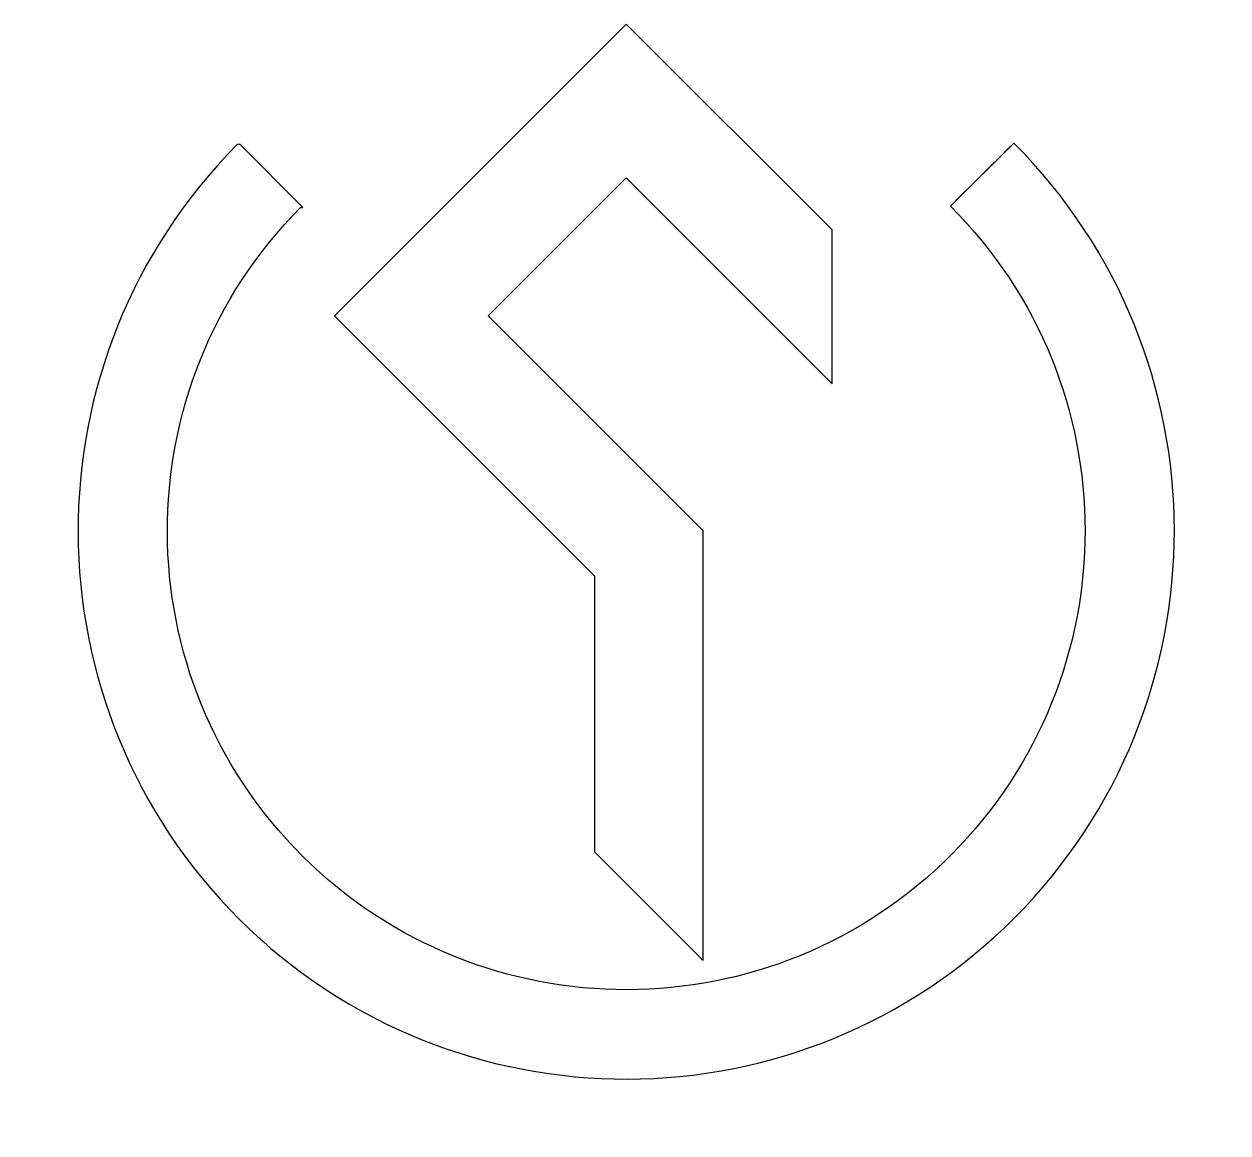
# Model space of a CAD drawing. Extents: x 139 to 651, y 873 to 1345.
import ezdxf

# ---------------------------------------------------------------- set-up
doc = ezdxf.new("R2010")
doc.units = 0
doc.layers.add('Ebene_1', color=7, linetype='CONTINUOUS')

msp = doc.modelspace()

# ---------------------------------------------------------------- linework, layer by layer
at = {"layer": 'Ebene_1', "color": 7}
msp.add_lwpolyline([(381.430296, 992.689691), (427.72723, 946.392756), (427.72723, 1129.412006), (336.217437, 1220.921631), (394.990329, 1279.694537), (482.633079, 1192.051787), (482.633079, 1257.525517), (394.990329, 1345.167938), (270.74367, 1220.921631), (381.430296, 1110.23532)], close=True, dxfattribs=at)
for points in [[(256.322852, 1267.090452), (257.310243, 1267.092392), (230.504948, 1293.897591), (229.324615, 1293.895651)], [(560.065823, 1294.48772), (533.164099, 1267.586032)], [(560.065603, 1294.48772), (560.065823, 1294.48772)]]:
    msp.add_lwpolyline(points, dxfattribs=at)
for points in [[(229.324615, 1293.895651), (138.54281, 1202.461094), (139.003359, 1054.766451), (230.353624, 963.899827)], [(533.053482, 1267.697125), (559.513506, 1293.93511), (559.513506, 1293.93511), (559.513506, 1293.93511)], [(560.35148, 964.622425), (651.251051, 1055.837103), (651.123139, 1203.430734), (560.065603, 1294.48772)], [(257.183509, 990.871611), (180.720075, 1066.930542), (180.334875, 1190.556504), (256.322852, 1267.090452)], [(533.164099, 1267.586032), (609.38212, 1191.36772), (609.48874, 1067.826649), (533.402391, 991.476893)], [(533.402391, 991.476893), (457.272871, 915.084235), (333.647097, 914.813332), (257.183509, 990.871611)], [(230.353624, 963.899827), (321.703989, 873.03235), (469.399935, 873.355761), (560.35148, 964.622425)]]:
    msp.add_open_spline(points, degree=3, dxfattribs=at)

doc.saveas('drawing.dxf')
